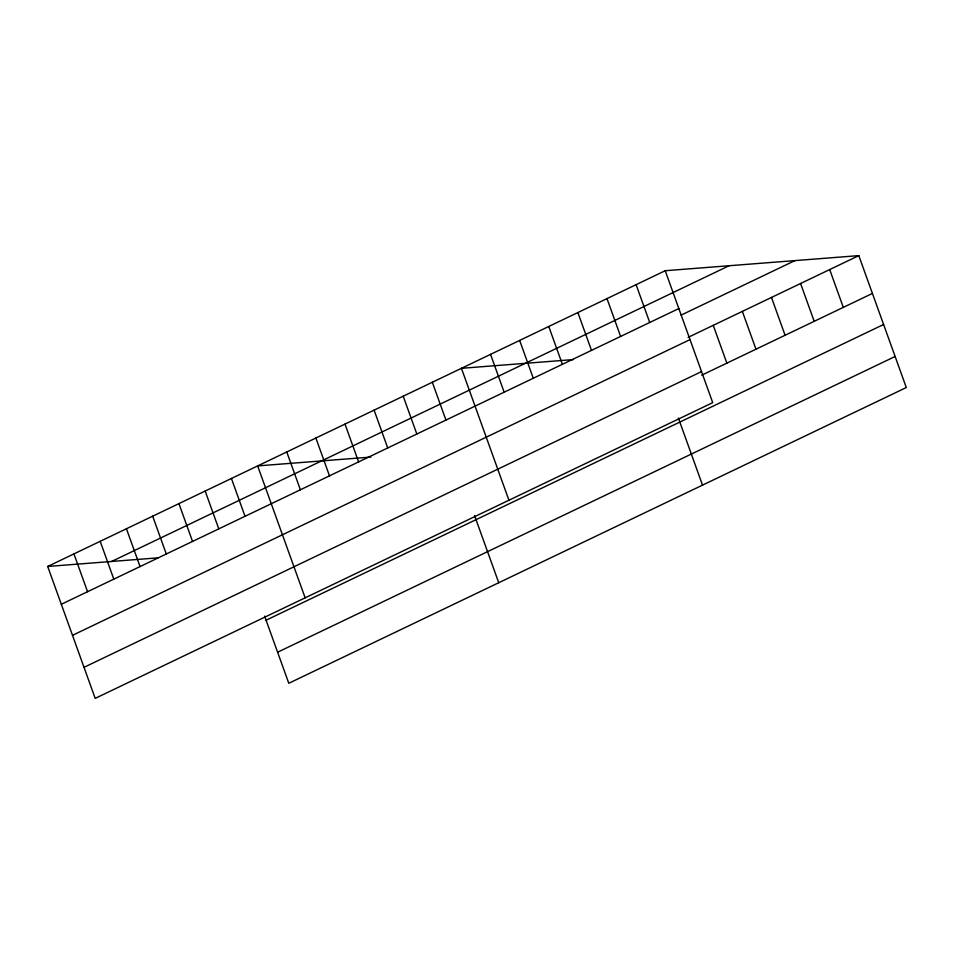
<?xml version="1.0" encoding="UTF-8"?>
<svg xmlns="http://www.w3.org/2000/svg" width="954" height="954" viewBox="0 0 954 954"><rect width="100%" height="100%" fill="white"/><g stroke="black" fill="none" stroke-linecap="round" stroke-linejoin="round"><path stroke-width="1.43" d="M665.212 270.721L712.71 402.648L95.197 698.376L47.7 566.461L665.212 270.721L858.803 255.624L906.3 387.539L288.788 683.279L264.628 616.165M111.582 561.477L729.094 265.737M61.318 604.276L678.831 308.547M681.12 315.106L794.92 260.609M688.108 337.37L858.803 255.624M72.492 635.328L690.016 339.6M84.012 667.323L701.536 371.595M701.715 375.184L872.421 293.438M266.083 620.219L883.595 324.491M277.602 652.214L895.114 356.486M573.318 359.586L461.438 368.316L508.935 500.242M370.903 457.073L257.652 465.91L305.149 597.836M47.7 566.461L158.209 557.828M829.694 269.565L843.312 307.379M800.585 283.505L814.191 321.319M771.476 297.445L785.082 335.259M742.355 311.386L755.973 349.2M713.246 325.326L726.865 363.14M636.103 284.674L649.722 322.488M678.366 418.031L702.526 485.133M606.994 298.614L620.613 336.428M577.885 312.554L591.492 350.368M548.765 326.495L562.383 364.309M519.656 340.435L533.274 378.249M490.547 354.375L504.165 392.189M432.329 382.256L445.935 420.07M474.579 515.625L498.739 582.727M403.208 396.196L416.826 434.01M374.099 410.137L387.718 447.963M344.99 424.089L358.609 461.903M315.881 438.029L329.488 475.843M286.772 451.969L300.379 489.784M231.417 478.479L245.023 516.293M205.17 491.048L218.776 528.862M178.923 503.617L192.541 541.431M152.676 516.186L166.294 554M126.429 528.754L140.047 566.569M100.194 541.323L113.8 579.138M73.947 553.892L87.553 591.707"/></g></svg>
